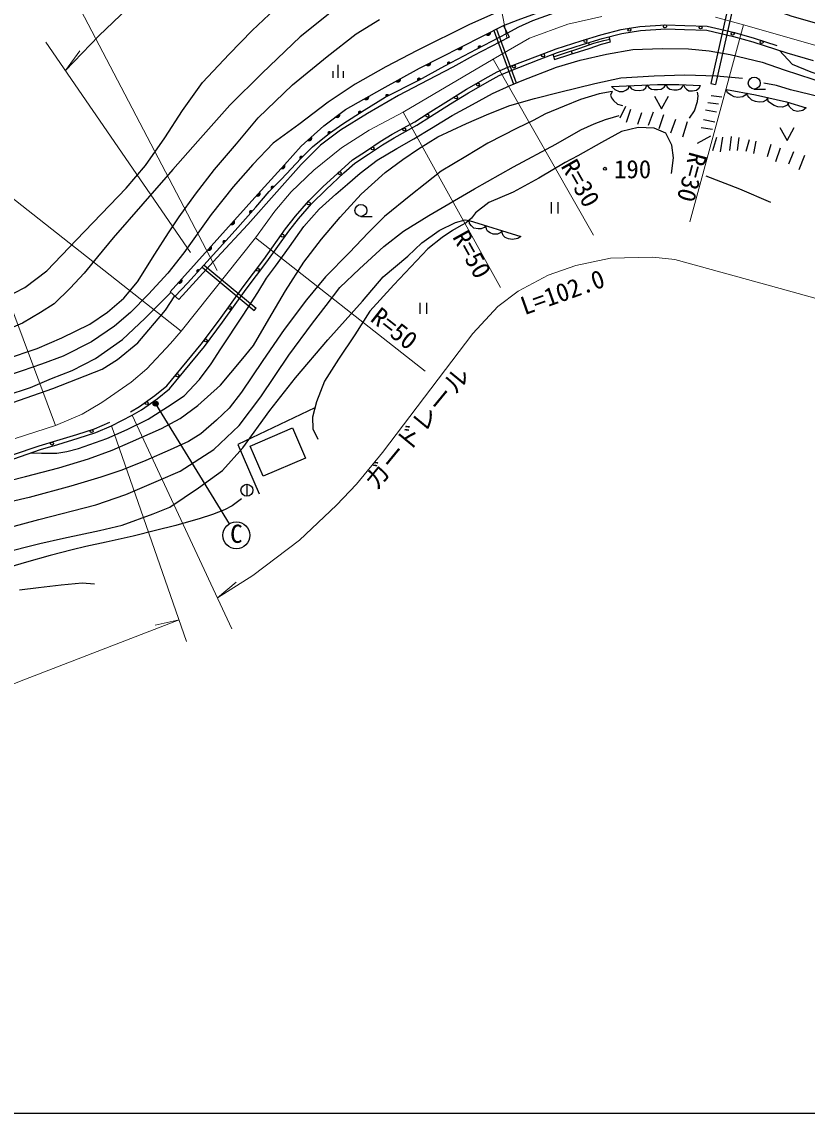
# Model space of a CAD drawing. Units: millimetres, scale not verified. Extents: x 40000 to 680000, y 20000 to 380000.
# Drawn here: x 276948 to 355826, y 205000 to 314576 of the extents above; entities that cross this region are included whole.
import ezdxf
from ezdxf.enums import TextEntityAlignment as Align

# ---------------------------------------------------------------- set-up
doc = ezdxf.new("R2010")
doc.units = ezdxf.units.MM
doc.header["$LTSCALE"] = 1000
doc.linetypes.add('CHAIN', pattern=[18.5, 12, -1.5, 3.5, -1.5])
for name, color, linetype, lineweight in [('M-BGD', 7, 'Continuous', 25), ('M-BGD-EXST', 7, 'Continuous', 25), ('M-BMK', 2, 'CHAIN', 13), ('M-STR-HTXT', 7, 'Continuous', 13), ('M-TTL-BAND', 7, 'Continuous', 25)]:
    doc.layers.add(name, color=color, linetype=linetype, lineweight=lineweight)
doc.styles.add('ＭＳ ゴシック', font='')
doc.styles.get('ＭＳ ゴシック').set_extended_font_data('MS Gothic')

msp = doc.modelspace()

# ---------------------------------------------------------------- hatches: boundary and pattern name
at = {"layer": 'M-BGD'}
for points in [[(324064, 313563), (323509, 313275, 0.84072)], [(321209, 312115), (320652, 311830, 0.84072)], [(322761, 311903), (323117, 312090, 0.4608), (322829, 312204, 0.4608)], [(318050, 310510), (317493, 310225, 0.84072)], [(319675, 310276), (320031, 310464, 0.4608), (319743, 310578, 0.4608)], [(315017, 308887), (314475, 308574, 0.84072)], [(316677, 308668), (317032, 308855, 0.4608), (316745, 308970, 0.4608)], [(311825, 307109), (311279, 306803, 0.84072)], [(313479, 307021), (313834, 307209, 0.4608), (313547, 307323, 0.4608)], [(308904, 305366), (308408, 304985, 0.84072)], [(310747, 305334), (311089, 305545, 0.4608), (310794, 305639, 0.4608)], [(307704, 303273), (308027, 303512, 0.4608), (307725, 303581, 0.4608)], [(306078, 303044), (305608, 302631, 0.84072)], [(303354, 300267), (302935, 299802, 0.84072)], [(304897, 300779), (305182, 301063, 0.4608), (304874, 301087, 0.4608)], [(302008, 297770), (302294, 298052, 0.4608), (301986, 298078, 0.4608)], [(300879, 297514), (300460, 297050, 0.84072)], [(299856, 295311), (300127, 295608, 0.4608), (299818, 295618, 0.4608)], [(298310, 294654), (297890, 294189, 0.84072)], [(297184, 292314), (297463, 292603, 0.4608), (297154, 292622, 0.4608)], [(295992, 292074), (295573, 291609, 0.84072)], [(294547, 289384), (294823, 289676, 0.4608), (294514, 289691, 0.4608)], [(293030, 288777), (292611, 288312, 0.84072)]]:
    msp.add_hatch(color=256, dxfattribs=at).paths.add_polyline_path(points)
at = {"layer": 'M-BGD-EXST'}
msp.add_hatch(color=256, dxfattribs=at).paths.add_polyline_path([(290165, 276115, 1), (290604, 276354, 0.41421), (290265, 276454, 0.41421)])

# ---------------------------------------------------------------- linework, layer by layer
at = {"layer": 'M-BGD'}
for p, q in [((348095, 317053), (346136, 308378)), ((348684, 317391), (346624, 308268)), ((324364, 313709), (326323, 308331)), ((324634, 313845), (326601, 308445)), ((333862, 312482), (333935, 312265)), ((332115, 311652), (332211, 311356)), ((308737, 308938), (308737, 310267)), ((308203, 308938), (308203, 309635)), ((309270, 308938), (309270, 309635)), ((346136, 308378), (346624, 308268)), ((347263, 307023), (346185, 307154)), ((350507, 307824), (351629, 307824)), ((337046, 304952), (337597, 306123)), ((337678, 304518), (338099, 305794)), ((345611, 305728), (346720, 305526)), ((345845, 306493), (346912, 306332)), ((338805, 304312), (339218, 305475)), ((339881, 304187), (340375, 305531)), ((340976, 303880), (341432, 305262)), ((342132, 303415), (342627, 304803)), ((345402, 304765), (346535, 304531)), ((343767, 304546), (343290, 303009)), ((345177, 303968), (346313, 303794)), ((344820, 302400), (346147, 303127)), ((346349, 301653), (346735, 303011)), ((347330, 302988), (347098, 301537)), ((348063, 301669), (348233, 303073)), ((348832, 301667), (349004, 302953)), ((349682, 301597), (350017, 302773)), ((350469, 301348), (350703, 302594)), ((352165, 302251), (351803, 301009)), ((352685, 300545), (353157, 301921)), ((353991, 300325), (354494, 301544)), ((355006, 299766), (355588, 301174)), ((330122, 296466), (330122, 295348)), ((330788, 296466), (330788, 295348)), ((311010, 295042), (312133, 295042)), ((295057, 289932), (300284, 285588)), ((295260, 290154), (300475, 285819)), ((316930, 286367), (316930, 285249)), ((317597, 286367), (317597, 285249)), ((300284, 285588), (300475, 285819)), ((299561, 268141), (299561, 266941))]:
    msp.add_line(p, q, dxfattribs=at)
for points in [[(325320, 314193), (326786, 314768), (330388, 316067), (332787, 317044), (335829, 318064), (338161, 318752), (341076, 319334), (342920, 319423), (345207, 319112), (347572, 318348), (349950, 317263), (353044, 315585)], [(325709, 313440), (326866, 314074), (328281, 314719), (330430, 315490), (332625, 316127), (335071, 316734), (336998, 317119), (339104, 317389), (340286, 317548), (341939, 317683), (343641, 317701), (345857, 317474), (348041, 317069), (349855, 316498), (352197, 315880), (354276, 315156), (357219, 314308)], [(232848, 273566), (234804, 273419), (238173, 273517), (241747, 273888), (244793, 274533), (249749, 276055), (256512, 278815), (263264, 281662), (267653, 283494), (271266, 284990), (274106, 286280), (277262, 287912), (279456, 289589), (282451, 292685), (287413, 297881), (289376, 300165), (291301, 302917), (293077, 305687), (295084, 308500), (297768, 311338), (300087, 313708), (302354, 315844)], [(326907, 316513), (321918, 314301), (316645, 311711), (313497, 310047), (310431, 308301), (307710, 306495), (304755, 304256), (302197, 302390), (300152, 300243), (298183, 298020), (295963, 295237), (293210, 291369), (291612, 289333), (289663, 287238), (287854, 285404), (286271, 284021), (283963, 282445), (281099, 281006), (278921, 280202), (276995, 279532), (274047, 278572)], [(308392, 315839), (304904, 313076), (301073, 309436), (297832, 306197), (294618, 302610), (292123, 299760), (289089, 296317), (286128, 292893), (284534, 290970), (283211, 289327), (281790, 287823), (280188, 286277), (278823, 285386), (277017, 284310), (274907, 283410)], [(275308, 280698), (278485, 281791), (280967, 282863), (283769, 284234), (285557, 285433), (287183, 286825), (288571, 288466), (290296, 291241), (291691, 293381), (292747, 294997), (294382, 297278), (296291, 299753), (298505, 302339), (300689, 304922), (304139, 308237), (307616, 311097), (310538, 313379), (312865, 314823)], [(276153, 270706), (278822, 271634), (280573, 272143), (282598, 272776), (284374, 273347), (285959, 274007), (288042, 275074), (288985, 275621), (290536, 276724), (291795, 277728), (295286, 281979), (297119, 284416), (299496, 287736), (301568, 290475), (303756, 293543), (304744, 294802), (306051, 296315), (307501, 297749), (309275, 299398), (310391, 300386), (311777, 301294), (313164, 302218), (314359, 302935), (316616, 304190), (317979, 305060), (320017, 306350), (321800, 307456), (323996, 308700), (324882, 309185), (325916, 309639), (328909, 310791), (330742, 311498), (333249, 312299), (335222, 312890), (337214, 313416), (339070, 313694), (341635, 313880), (343515, 313799), (345743, 313741), (348425, 313102), (350379, 312562), (353769, 311451), (356426, 310697)], [(287850, 275425), (288768, 275958), (290296, 277044), (291513, 278015), (294972, 282226), (296797, 284653), (299174, 287973), (301245, 290712), (303435, 293783), (304435, 295056), (305758, 296588), (307224, 298037), (309006, 299694), (310147, 300704), (311557, 301627), (312950, 302556), (314159, 303281), (316411, 304534), (317764, 305398), (319805, 306689), (321596, 307800), (323802, 309049), (324705, 309544), (325764, 310009), (328765, 311164), (330609, 311876), (333131, 312681), (335114, 313275), (337133, 313808), (339026, 314092), (341629, 314280), (343529, 314198), (345796, 314139), (348524, 313489), (350494, 312945), (352783, 312195)], [(292348, 287026), (293580, 288325), (295240, 290131), (296495, 291545), (298365, 293614), (300437, 295969), (301786, 297544), (303014, 298772), (304981, 300861), (306156, 302022), (307853, 303384), (309204, 304336), (311340, 305711), (313451, 307006), (316808, 308733), (319439, 310148), (322606, 311819), (325709, 313440)], [(330276, 311318), (330446, 310781), (331994, 311286), (333930, 311909), (335175, 312338), (336067, 312582), (335936, 313079)], [(330361, 311050), (331557, 311464), (332979, 311943), (334401, 312423), (335394, 312692), (336002, 312831)], [(277835, 271291), (278936, 271276), (280452, 271284), (281482, 271435), (282655, 271722), (285484, 272755), (287514, 273645), (289634, 274682), (291585, 275913), (293268, 277028), (294791, 278675), (295978, 280232), (296934, 281737), (299188, 285127), (300658, 287410), (301526, 288844), (302429, 290030), (303830, 291970), (305283, 294024), (306806, 295758), (308488, 297263), (309657, 298290), (310936, 299375), (312637, 300703), (314620, 301854), (316307, 302833), (318096, 303912), (320183, 305161), (322200, 306268), (324219, 307393), (325984, 308192), (327198, 308689), (330646, 310034), (333019, 310730), (335663, 311335), (338314, 311786), (341261, 311890), (343922, 311872), (345981, 311654), (348104, 311305), (351306, 310523), (353507, 309746), (357826, 308336)], [(353061, 311683), (354333, 310334), (356195, 309557), (358020, 308907), (359997, 308486), (363363, 307592), (365420, 307030), (367652, 306501), (369805, 305762), (371154, 305120), (372062, 304558), (372779, 303981), (373526, 303459), (374241, 303133), (374456, 303137), (374612, 303137)], [(273726, 268027), (277323, 268915), (280679, 269788), (283636, 270697), (286013, 271585), (287874, 272370), (290979, 273739), (292860, 274751), (294638, 276053), (296891, 278098), (298992, 280584), (300202, 282086), (301747, 284714), (303437, 287551), (305258, 290443), (307032, 292758), (308910, 294969), (311018, 297285), (313444, 299444), (315218, 300737), (316783, 301822), (318745, 303032), (321604, 304367), (323837, 305347), (325951, 306165), (328434, 306874), (330960, 307500), (334494, 308398), (337103, 308941), (340442, 309149), (343552, 309254), (346703, 309159), (349338, 308912)], [(336179, 308074), (338442, 308184), (340805, 308276), (342948, 308285), (345109, 308193)], [(336179, 308074), (336513, 307772), (336948, 307576), (337336, 307582), (337694, 307737), (337885, 307927), (337955, 308160), (338171, 307862), (338518, 307701), (338953, 307683), (339377, 307745), (339630, 307941), (339734, 308234), (339922, 307980), (340199, 307817), (340453, 307769), (340799, 307774), (341157, 307812), (341468, 308008), (341650, 308280), (341779, 308032), (342042, 307831), (342425, 307736), (342765, 307750), (343120, 307865), (343320, 308053), (343390, 308267), (343535, 307969), (343692, 307812), (343949, 307647), (344305, 307651), (344693, 307731), (344972, 307942), (345109, 308193)], [(372087, 297880), (371749, 298375), (371371, 298916), (371101, 299341), (370887, 299782), (370710, 300293), (370435, 301334), (370190, 302168), (369839, 302870), (369409, 303452), (368906, 303902), (368273, 304307), (366989, 304832), (365483, 305252), (363463, 305683), (360526, 306376), (357079, 307035), (354152, 307759), (352754, 308184), (351476, 308419)], [(336223, 307592), (334921, 307346), (333070, 306763), (331432, 306112), (329547, 305327), (328305, 304684), (326686, 303903), (323740, 302384), (321557, 301059), (319076, 299576), (317464, 298322), (316006, 297187), (313363, 295020), (311772, 293417), (309819, 291376), (307443, 288966), (305540, 286647), (303306, 283698), (301154, 280574), (299002, 277399), (297772, 275785), (296517, 274582), (294935, 273219), (293700, 272429), (291840, 271607), (289411, 270544), (287000, 269564), (284889, 268849), (281872, 267955), (277685, 266804), (273457, 265842)], [(336223, 307592), (336085, 307225), (336159, 306953), (336382, 306662), (336779, 306315), (337281, 306172)], [(340475, 307125), (341191, 305830), (341907, 307125)], [(344018, 304912), (344500, 305634), (344813, 306573), (344877, 307143), (344821, 307520)], [(347728, 307779), (350648, 307240), (353750, 306535), (355737, 305946)], [(351869, 306962), (351700, 306698), (351394, 306536), (351010, 306501), (350626, 306564), (350270, 306717), (349992, 306963), (349845, 307188), (349766, 307403), (349593, 307207), (349359, 307048), (348860, 306981), (348483, 307044), (348204, 307224), (347838, 307440), (347760, 307652), (347728, 307779)], [(355737, 305946), (355397, 305674), (354869, 305582), (354439, 305681), (354076, 306011), (353944, 306248), (353934, 306480), (353766, 306182), (353363, 306004), (352881, 306044), (352517, 306176), (352247, 306334), (351923, 306578), (351869, 306962)], [(273315, 263167), (278673, 264613), (284370, 266094), (287393, 267111), (290670, 268519), (292855, 269452), (296223, 271642), (298787, 274040), (300951, 276909), (303781, 281095), (306151, 284322), (307514, 286099), (308902, 287889), (310856, 289765), (313305, 292015), (315285, 293571), (317841, 295146), (322402, 297803), (326342, 300012), (330589, 302298), (333093, 303721), (334415, 304350), (335564, 304782), (336388, 305010), (336936, 305157)], [(342188, 299352), (342411, 300909), (342233, 302198), (341632, 303398), (340453, 303887), (338852, 303954), (337161, 303554), (335160, 302465), (332802, 301109), (331512, 300464), (328865, 298863), (326301, 297469), (323864, 296433), (322528, 295397), (322119, 294858), (321588, 294379), (321075, 294141), (320191, 293632), (319182, 292907), (317732, 291773), (316576, 290576), (314298, 288176), (311909, 285510), (310390, 283160), (308744, 280714), (307361, 278490), (306557, 276416), (306127, 274884), (306164, 273725), (306669, 272679)], [(353088, 303952), (353804, 302657), (354520, 303952)], [(345632, 299118), (349039, 297814), (352137, 296453)], [(272015, 260388), (274896, 261234), (278746, 262189), (281148, 262735), (284754, 263487), (287027, 264044), (290139, 265177), (291807, 265852), (294691, 267792), (297115, 269544), (299150, 271816), (301861, 275542), (304445, 278839), (307675, 282645), (311153, 286536), (313251, 288961), (315723, 291040), (317122, 292395), (318870, 293618), (320519, 294438), (321475, 294683), (321889, 294636), (327052, 293025)], [(327052, 293025), (326773, 292816), (326241, 292717), (325814, 292783), (325498, 292934), (325281, 293138), (325181, 293392), (325189, 293606), (324998, 293380), (324723, 293256), (324303, 293273), (323988, 293392), (323734, 293554), (323613, 293764), (323572, 294008), (323550, 294118), (323392, 293912), (323084, 293783), (322769, 293802), (322359, 293859), (322113, 294089), (321917, 294323), (321889, 294636)], [(249992, 267036), (250973, 267257), (252288, 267882), (254753, 269010), (256926, 270129), (258871, 270971), (261125, 271895), (263945, 273019), (266558, 273998), (269621, 275019), (271989, 275876), (275363, 277043), (277813, 277859), (279937, 278757), (281999, 279573), (284333, 280783), (287069, 282681), (289315, 284803), (291930, 287400)], [(232717, 260236), (235821, 259934), (238192, 260085), (240822, 260624), (244388, 262307), (250732, 265786), (254996, 267917), (260479, 270261), (265962, 272453), (272034, 274868), (276055, 276360), (280075, 277760), (285020, 279687), (286543, 280661), (288584, 282335), (291369, 285630), (292307, 287063)], [(306386, 275807), (298628, 272144), (300801, 267184)], [(276023, 271084), (278701, 272016), (280458, 272526), (282477, 273158), (284235, 273723), (285791, 274370)], [(299023, 266680), (298085, 265983), (297290, 265569), (296113, 265123), (294750, 264687), (293934, 264439), (292415, 264010), (290358, 263504), (288143, 262949), (285413, 262340), (283362, 261883), (281991, 261564), (279799, 260988), (277408, 260326), (274547, 259489)], [(276729, 257545), (278624, 257782), (280888, 258064), (282998, 258258), (284246, 258150)]]:
    msp.add_lwpolyline(points, dxfattribs=at)
for points in [[(292722, 286691), (291853, 287470), (300645, 297257), (303317, 300228), (305014, 302099), (307285, 304119), (309456, 305790), (313155, 307844), (316873, 309914), (325330, 314198), (325908, 313042), (322288, 311154), (320250, 310023), (317739, 308706), (314775, 307184), (311681, 305364), (308964, 303698), (306947, 302196), (305012, 300263), (302558, 297519), (299635, 294228), (296524, 290889)], [(299883, 271987), (304148, 273805), (305446, 270760), (301181, 268942)]]:
    msp.add_lwpolyline(points, close=True, dxfattribs=at)
for centre, radius in [((337975, 313782), 150), ((341543, 314124), 150), ((345118, 314007), 150), ((348339, 313379), 150), ((333559, 312652), 150), ((351254, 312537), 150), ((329304, 311212), 150), ((326370, 310081), 150), ((350507, 308424), 600), ((322752, 308282), 150), ((320558, 306980), 150), ((317677, 305163), 150), ((315356, 303775), 150), ((312179, 301860), 150), ((308886, 299377), 150), ((335508, 299820), 150), ((305756, 296355), 150), ((311010, 295642), 600), ((303136, 293104), 150), ((300656, 289683), 150), ((297844, 285856), 150), ((295430, 282586), 150), ((292582, 279080), 150), ((289496, 276291), 150), ((283960, 273477), 150), ((279975, 272229), 150), ((299561, 267541), 600)]:
    msp.add_circle(centre, radius, dxfattribs=at)
at = {"layer": 'M-BGD-EXST'}
msp.add_line((290385, 276234), (297784, 264172), dxfattribs=at)
for centre, radius in [((290385, 276234), 250), ((298490, 263022), 1350)]:
    msp.add_circle(centre, radius, dxfattribs=at)
at = {"layer": 'M-BMK'}
for points in [[(276286, 272756), (280345, 274059), (283022, 275200), (285000, 276369), (287920, 278389), (289495, 279741), (291877, 282266), (292943, 283509), (300423, 292890), (302351, 295551), (304013, 297495), (306282, 299669), (309061, 301911), (311826, 303708), (315247, 305494), (324290, 310815), (327924, 312946), (331774, 314330), (335191, 315122)], [(346606, 315053), (349422, 314279), (371153, 308051)]]:
    msp.add_lwpolyline(points, dxfattribs=at)
at = {"layer": 'M-STR-HTXT'}
for p, q in [((349422, 314279), (344043, 294482)), ((293898, 291410), (279366, 312548)), ((281337, 309681), (282779, 311668)), ((324290, 310815), (334364, 293153)), ((315247, 305494), (325013, 287889)), ((269216, 303669), (280345, 274059)), ((269993, 301601), (292943, 283509)), ((300423, 292890), (317465, 279492)), ((288042, 275074), (298050, 253622)), ((293494, 252371), (285959, 274007)), ((296602, 256726), (298473, 258315)), ((292736, 254550), (290346, 253989))]:
    msp.add_line(p, q, dxfattribs=at)
for points in [[(325645, 312993), (320470, 339838), (348147, 343428)], [(296573, 289620), (279881, 321479), (297291, 334587)], [(312515, 333003), (307915, 330677), (303897, 328335), (301411, 326827), (295267, 322462), (292483, 320280), (289006, 317313), (284688, 313155), (281337, 309681)], [(364879, 283424), (362510, 284982), (359966, 285883), (353103, 287790), (342540, 290704), (340336, 290949), (336070, 290833), (332579, 290108), (329827, 289131), (326812, 287549), (324741, 285995), (322253, 283276), (313188, 271345), (310562, 268148), (308568, 266032), (304842, 262523), (300166, 258983), (296602, 256726)], [(239730, 233981), (242101, 234344), (247133, 235686), (256078, 239196), (271520, 246207), (276723, 248332), (292736, 254550)]]:
    msp.add_lwpolyline(points, dxfattribs=at)
at = {"layer": 'M-TTL-BAND'}
msp.add_line((40000, 205000), (579000, 205000), dxfattribs=at)

# ---------------------------------------------------------------- texts
at = {"layer": 'M-BGD', "style": 'ＭＳ ゴシック'}
msp.add_text('190', height=1833, dxfattribs=at).set_placement((336420, 298320), align=Align.BOTTOM_LEFT)
at = {"layer": 'M-BGD-EXST', "style": 'ＭＳ ゴシック'}
msp.add_text('C', height=1833, rotation=358.508, dxfattribs=at).set_placement((297834, 261729), align=Align.BOTTOM_LEFT)
at = {"layer": 'M-STR-HTXT', "style": 'ＭＳ ゴシック'}
for s, rotation, p in [('R=30', 254.799, (343499, 301762)), ('R=30', 299.699, (330560, 299822)), ('R=50', 299.017, (319673, 292712)), ('L=102.0', 19.537, (327626, 284597)), ('R=50', 321.828, (311503, 284179)), ('ガードレール', 50.606, (313003, 267085))]:
    msp.add_text(s, height=1833, rotation=rotation, dxfattribs=at).set_placement(p, align=Align.BOTTOM_LEFT)

doc.saveas('drawing.dxf')
